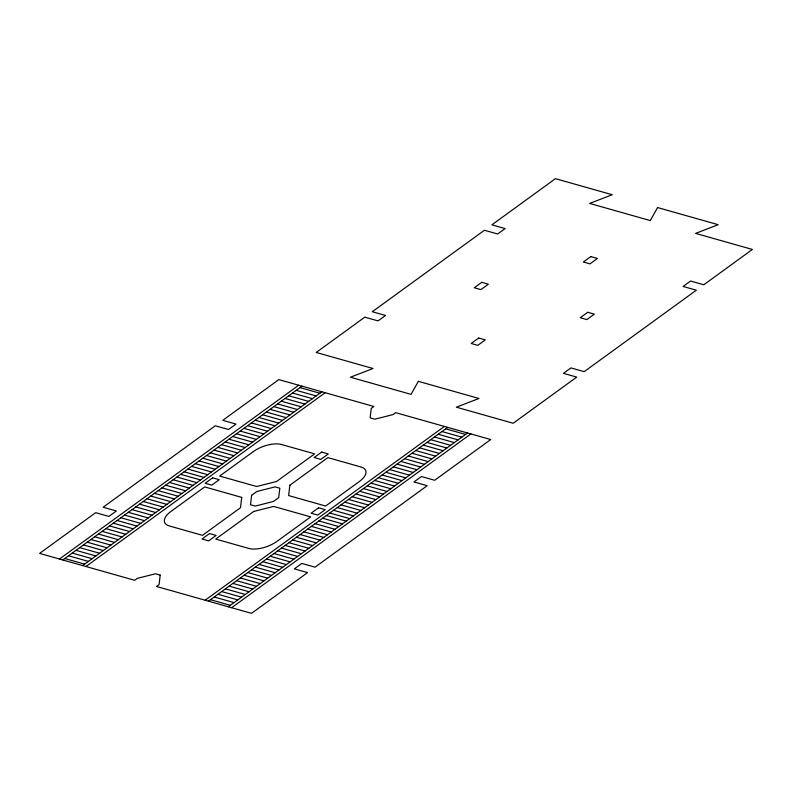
<?xml version="1.0" encoding="UTF-8"?>
<svg xmlns="http://www.w3.org/2000/svg" width="792" height="792" viewBox="0 0 792 792"><rect width="100%" height="100%" fill="white"/><g stroke="black" fill="none" stroke-linecap="round" stroke-linejoin="round"><path stroke-width="1.19" d="M59.469 559.013L298.703 385.229M62.776 559.954L302.009 386.159M82.645 565.577L321.879 391.783M85.952 566.508L325.185 392.723M205.148 600.227L444.381 426.433M208.454 601.158L447.698 427.373M228.324 606.781L467.557 432.986M231.64 607.721L470.874 433.927M300.01 387.615L319.879 393.238M445.688 428.828L465.557 434.442M296.267 390.337L316.137 395.95M441.956 431.541L461.815 437.164M292.535 393.05L312.394 398.673M438.214 434.254L458.083 439.877M288.793 395.762L308.662 401.386M434.481 436.976L454.341 442.589M285.061 398.485L304.92 404.098M430.739 439.689L450.608 445.312M281.318 401.197L301.188 406.821M426.997 442.401L446.866 448.024M277.576 403.91L297.445 409.533M423.265 445.124L443.124 450.737M273.844 406.623L293.703 412.246M419.522 447.836L439.392 453.45M270.102 409.345L289.971 414.958M415.79 450.549L435.649 456.172M266.369 412.058L286.229 417.681M412.048 453.262L431.917 458.885M262.627 414.77L282.497 420.394M408.306 455.984L428.175 461.597M258.895 417.493L278.754 423.106M404.573 458.697L424.443 464.32M255.153 420.205L275.022 425.829M400.831 461.409L420.7 467.032M251.41 422.918L271.28 428.541M397.099 464.132L416.958 469.745M247.678 425.641L267.538 431.254M393.357 466.844L413.226 472.468M243.936 428.353L263.805 433.966M389.624 469.557L409.484 475.18M240.204 431.066L260.063 436.689M385.882 472.279L405.752 477.893M236.462 433.778L256.331 439.402M382.14 474.992L402.009 480.605M232.719 436.501L252.589 442.114M378.408 477.705L398.267 483.328M228.987 439.213L248.856 444.837M374.666 480.417L394.535 486.041M225.245 441.926L245.114 447.549M370.933 483.14L390.793 488.753M221.512 444.649L241.372 450.262M367.191 485.852L387.06 491.476M217.77 447.361L237.64 452.975M363.459 488.565L383.318 494.188M214.038 450.074L233.897 455.697M359.716 491.288L379.586 496.901M210.296 452.786L230.165 458.41M355.974 494L375.844 499.613M206.554 455.509L226.423 461.122M352.242 496.713L372.101 502.336M202.821 458.221L222.681 463.845M348.5 499.425L368.369 505.048M199.079 460.934L218.948 466.557M344.767 502.148L364.627 507.761M195.347 463.657L215.206 469.27M341.025 504.86L360.895 510.484M191.605 466.369L211.474 471.983M337.283 507.573L357.152 513.196M187.862 469.082L207.732 474.705M333.551 510.296L353.42 515.909M184.13 471.794L203.999 477.418M329.809 513.008L349.678 518.621M180.655 474.319L200.525 479.942M326.344 515.523L346.203 521.146M176.923 477.031L196.782 482.655M322.601 518.245L342.471 523.858M173.181 479.754L193.05 485.367M318.869 520.958L338.728 526.581M169.448 482.467L189.308 488.09M315.127 523.67L334.996 529.294M165.706 485.179L185.575 490.802M311.385 526.393L331.254 532.006M161.974 487.902L181.833 493.515M307.652 529.106L327.522 534.729M158.232 490.614L178.101 496.228M303.91 531.818L323.779 537.441M154.49 493.327L174.359 498.95M300.178 534.541L320.037 540.154M150.757 496.04L170.617 501.663M296.436 537.253L316.305 542.866M147.015 498.762L166.884 504.375M292.703 539.966L312.563 545.589M143.283 501.475L163.142 507.098M288.961 542.678L308.83 548.302M139.54 504.187L159.41 509.81M285.219 545.401L305.088 551.014M135.798 506.91L155.668 512.523M281.487 548.113L301.346 553.737M132.066 509.622L151.935 515.236M277.745 550.826L297.614 556.449M128.324 512.335L148.193 517.958M274.012 553.549L293.872 559.162M124.591 515.048L144.451 520.671M270.27 556.261L290.139 561.874M120.849 517.77L140.719 523.383M266.538 558.974L286.397 564.597M117.117 520.483L136.976 526.106M262.796 561.686L282.665 567.31M113.375 523.195L133.244 528.818M259.053 564.409L278.923 570.022M109.633 525.918L129.502 531.531M255.321 567.121L275.18 572.745M105.9 528.63L125.76 534.244M251.579 569.834L271.448 575.457M102.158 531.343L122.027 536.966M247.846 572.557L267.706 578.17M98.426 534.056L118.285 539.679M244.104 575.269L263.974 580.883M94.684 536.778L114.553 542.391M240.362 577.982L260.231 583.605M90.941 539.491L110.811 545.114M236.63 580.694L256.499 586.318M87.209 542.203L107.078 547.826M232.888 583.417L252.757 589.03M83.467 544.926L103.336 550.539M229.155 586.129L249.015 591.753M79.735 547.638L99.594 553.262M225.413 588.842L245.282 594.465M75.992 550.351L95.862 555.974M221.681 591.565L241.54 597.178M72.26 553.073L92.12 558.687M217.939 594.277L237.808 599.9M68.518 555.786L88.387 561.399M214.196 596.99L234.066 602.613M64.776 558.499L84.645 564.122M210.464 599.702L230.323 605.326M160.202 575.091L159.093 584.536L156.45 586.456L251.5 613.335L307.573 572.606L294.327 568.864L301.802 563.429L315.048 567.171L427.185 485.714L413.949 481.962L421.423 476.537L434.669 480.279L490.733 439.55L395.693 412.662L393.05 414.582L374.814 419.186L370.131 417.859L371.24 408.415L373.883 406.494L278.833 379.606L222.76 420.344L236.006 424.086L228.532 429.521L215.285 425.769L103.148 507.236L116.394 510.979L108.91 516.414L95.674 512.672L39.6 553.4L134.65 580.288L137.293 578.368L155.519 573.764L160.202 575.091M241.709 497.386L240.501 507.712L202.475 535.333L169.369 525.967A20.978 9.524 -20.1 0 1 171.072 511.355L204.712 486.922L241.709 497.386M251.618 495.307L250.52 504.752L255.202 506.078L273.428 501.475L278.715 497.633L279.814 488.189L275.141 486.872L256.905 491.466L251.618 495.307M289.842 485.239L288.635 495.564L325.621 506.029L359.261 481.585A20.978 9.524 -20.1 0 0 360.974 466.983L327.858 457.618L289.842 485.239M418.344 381.338L411.038 394.367L350.42 377.22L373.012 368.518L316.216 352.45L364.815 317.156L378.051 320.899L385.526 315.463L372.29 311.721L484.427 230.254L497.673 234.006L505.147 228.571L491.901 224.829L555.449 178.665L612.246 194.733L589.654 203.425L650.272 220.572L657.578 207.554L718.196 224.7L695.604 233.392L752.4 249.46L703.801 284.764L690.565 281.021L683.09 286.447L696.326 290.199L584.189 371.656L570.943 367.914L563.468 373.349L576.715 377.091L513.167 423.255L456.37 407.187L478.962 398.485L418.344 381.338M212.622 477.833L205.148 483.268L211.761 485.14L219.245 479.704L212.622 477.833M481.764 282.318L474.279 287.753L480.902 289.625L488.377 284.199L481.764 282.318M253.311 451.618L219.671 476.061L256.657 486.516L276.596 481.487L314.622 453.865L281.507 444.5A20.978 9.524 -20.1 0 0 253.311 451.618M209.524 533.551L202.049 538.986L208.672 540.857L216.147 535.422L209.524 533.551M321.671 452.093L314.186 457.519L320.81 459.39L328.284 453.964L321.671 452.093M478.665 338.036L471.19 343.471L477.814 345.342L485.288 339.907L478.665 338.036M590.802 256.578L583.328 262.003L589.951 263.875L597.425 258.449L590.802 256.578M253.737 511.454L215.721 539.075L248.827 548.44A20.978 9.524 -20.1 0 0 277.022 541.332L310.672 516.889L273.676 506.425L253.737 511.454M318.572 507.801L311.098 513.236L317.721 515.107L325.195 509.682L318.572 507.801M587.713 312.296L580.239 317.721L586.852 319.592L594.337 314.167L587.713 312.296"/></g></svg>
